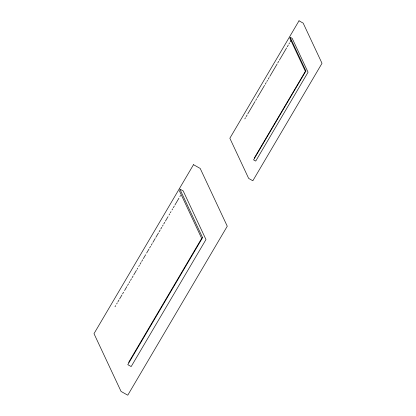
<?xml version="1.0" encoding="UTF-8"?>
<svg xmlns="http://www.w3.org/2000/svg" width="416" height="416" viewBox="0 0 416 416"><rect width="100%" height="100%" fill="white"/><g stroke="black" fill="none" stroke-linecap="round" stroke-linejoin="round"><path stroke-width="0.62" d="M114.998 306.758L115.658 305.64M116.646 303.961L117.307 302.843M117.962 301.725L118.95 300.045M119.61 298.927L121.919 295.012M122.574 293.894L123.568 292.214M124.556 290.534L126.859 286.619M127.52 285.501L128.508 283.821M129.168 282.703L129.823 281.58M130.484 280.462L131.472 278.782M132.132 277.664L133.12 275.985M133.78 274.867L136.417 270.39M137.072 269.272L137.732 268.154M138.72 266.474L139.381 265.356M140.041 264.238L141.029 262.558M141.684 261.44L142.678 259.761M143.333 258.643L145.642 254.727M146.63 253.048L148.933 249.132M149.594 248.009L150.582 246.334M151.242 245.211L152.23 243.537M152.89 242.414L155.194 238.498M155.854 237.38L158.491 232.903M159.151 231.785L160.139 230.105M160.794 228.987L161.788 227.308M162.443 226.19L163.103 225.072M163.764 223.954L164.752 222.274M165.407 221.156L168.043 216.679M169.031 214.999L169.692 213.881M170.352 212.763L171.012 211.64M172 209.966L172.656 208.842M173.316 207.724L174.304 206.045M174.964 204.927L178.916 198.214M179.904 196.534L180.565 195.416M244.821 118.877L245.476 117.759M246.137 116.641L247.125 114.967M247.78 113.849L255.018 101.551M255.679 100.433L256.667 98.758M257.327 97.64L264.566 85.348M265.221 84.23L266.209 82.55M266.869 81.432L267.524 80.314M268.185 79.196L269.173 77.522M269.828 76.404L277.072 64.111M277.727 62.993L278.715 61.313M279.375 60.195L286.614 47.902M287.274 46.784L288.257 45.11M288.917 43.992L289.578 42.874M290.233 41.756L290.893 40.638M128.601 362.471L201.677 238.384L179.26 190.528M254.249 158.122L305.37 71.313L289.801 38.08M193.502 164.684L93.995 333.658L121.066 391.44L127.764 395.2L227.266 226.226L200.2 168.444L193.502 164.684M299.016 20.8L229.85 138.252L248.664 178.417L252.84 180.762L322.005 63.31L303.186 23.14L299.016 20.8M202.587 237.65L127.795 364.666L131.18 366.564L205.972 239.554L183.201 190.939L179.816 189.041L202.587 237.65M305.906 71.022L253.578 159.879L255.726 161.086L308.053 72.228L292.209 38.402L290.061 37.196L305.906 71.022"/></g></svg>
